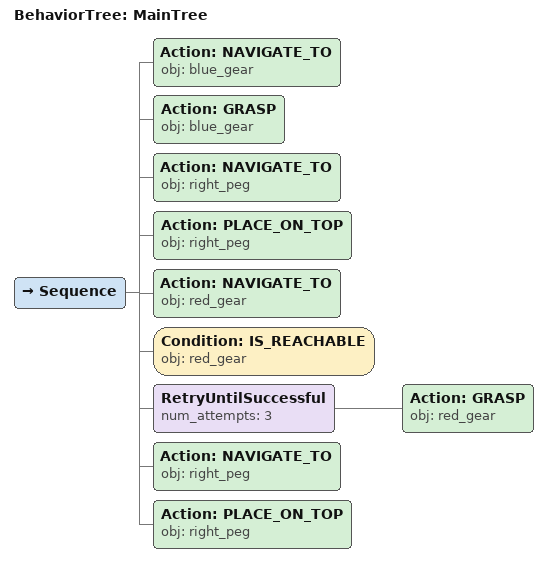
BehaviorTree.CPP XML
<root main_tree_to_execute="MainTree">
  <BehaviorTree ID="MainTree">
    <Sequence>
      <!-- Navigate to blue_gear -->
      <Action ID="NAVIGATE_TO" obj="blue_gear" />
      <!-- Grasp blue_gear -->
      <Action ID="GRASP" obj="blue_gear" />
      <!-- Navigate to right_peg -->
      <Action ID="NAVIGATE_TO" obj="right_peg" />
      <!-- Place on right_peg -->
      <Action ID="PLACE_ON_TOP" obj="right_peg" />
      <!-- Navigate to red_gear -->
      <Action ID="NAVIGATE_TO" obj="red_gear" />
      <!-- Check red_gear is reachable before GRASP -->
      <Condition ID="IS_REACHABLE" obj="red_gear" />
      <!-- Retry GRASP red_gear up to 3 attempts -->
      <RetryUntilSuccessful num_attempts="3">
        <!-- Grasp red_gear -->
        <Action ID="GRASP" obj="red_gear" />
      </RetryUntilSuccessful>
      <!-- Navigate to right_peg -->
      <Action ID="NAVIGATE_TO" obj="right_peg" />
      <!-- Place on right_peg -->
      <Action ID="PLACE_ON_TOP" obj="right_peg" />
    </Sequence>
  </BehaviorTree>
</root>
